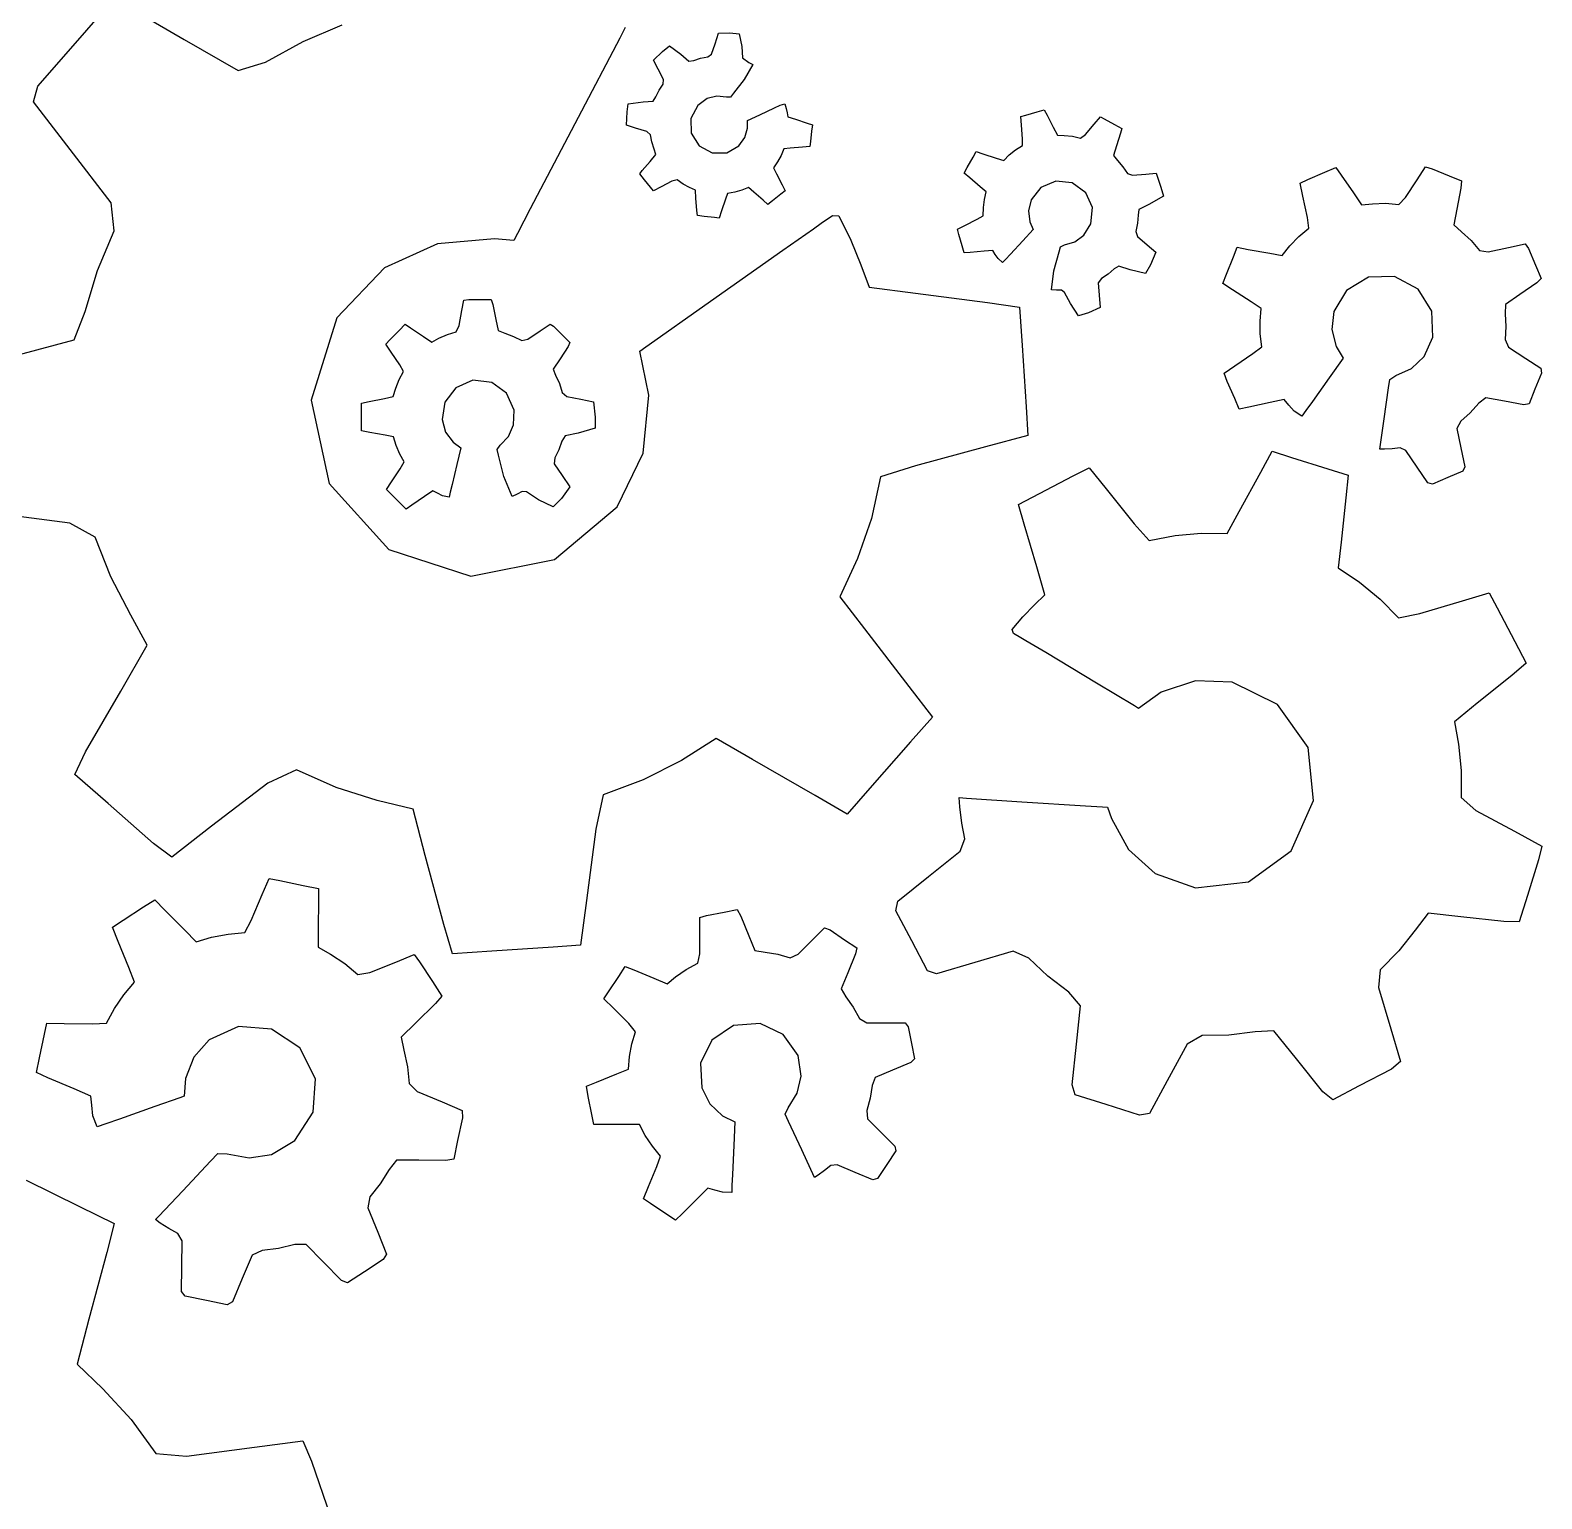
# Model space of a CAD drawing. Header units: metres. Extents: x 523 to 912, y 992 to 1102.
# Drawn here: x 821.93 to 835.24, y 1038.86 to 1051.79 of the extents above; entities that cross this region are included whole.
import ezdxf

# ---------------------------------------------------------------- set-up
doc = ezdxf.new("R2010")
doc.units = ezdxf.units.M

msp = doc.modelspace()

# ---------------------------------------------------------------- linework, layer by layer
at = {"layer": 'COMPONENT1'}
for p, q in [((822.328, 1051.674, 0), (822.63, 1052.018, 0)), ((822.78, 1052.001, 0), (823.286, 1051.708, 0)), ((824.333, 1051.691, 0), (824.677, 1051.835, 0)), ((827.169, 1051.812, 0), (827.121, 1051.72, 0)), ((827.96, 1051.67, 0), (827.989, 1051.762, 0)), ((827.989, 1051.762, 0), (828.089, 1051.766, 0)), ((828.089, 1051.766, 0), (828.171, 1051.757, 0)), ((828.171, 1051.757, 0), (828.195, 1051.645, 0)), ((821.998, 1051.297, 0), (822.328, 1051.674, 0)), ((823.286, 1051.708, 0), (823.76, 1051.434, 0)), ((824.003, 1051.509, 0), (824.333, 1051.691, 0)), ((827.121, 1051.72, 0), (826.755, 1051.022, 0)), ((827.419, 1051.526, 0), (827.496, 1051.601, 0)), ((827.496, 1051.601, 0), (827.558, 1051.65, 0)), ((827.558, 1051.65, 0), (827.658, 1051.578, 0)), ((827.93, 1051.578, 0), (827.96, 1051.67, 0)), ((828.195, 1051.645, 0), (828.203, 1051.547, 0)), ((823.76, 1051.434, 0), (824.003, 1051.509, 0)), ((827.46, 1051.446, 0), (827.419, 1051.526, 0)), ((827.658, 1051.578, 0), (827.729, 1051.517, 0)), ((827.729, 1051.517, 0), (827.772, 1051.522, 0)), ((827.772, 1051.522, 0), (827.833, 1051.542, 0)), ((827.833, 1051.542, 0), (827.895, 1051.556, 0)), ((827.895, 1051.556, 0), (827.93, 1051.578, 0)), ((828.203, 1051.547, 0), (828.257, 1051.505, 0)), ((828.292, 1051.487, 0), (828.217, 1051.356, 0)), ((828.257, 1051.505, 0), (828.292, 1051.487, 0)), ((827.506, 1051.356, 0), (827.46, 1051.446, 0)), ((827.503, 1051.314, 0), (827.506, 1051.356, 0)), ((828.217, 1051.356, 0), (828.122, 1051.234, 0)), ((821.96, 1051.159, 0), (821.998, 1051.297, 0)), ((827.414, 1051.164, 0), (827.438, 1051.203, 0)), ((827.438, 1051.203, 0), (827.467, 1051.26, 0)), ((827.467, 1051.26, 0), (827.503, 1051.314, 0)), ((827.976, 1051.208, 0), (827.891, 1051.187, 0)), ((828.061, 1051.199, 0), (827.976, 1051.208, 0)), ((828.097, 1051.201, 0), (828.061, 1051.199, 0)), ((828.122, 1051.234, 0), (828.097, 1051.201, 0)), ((822.282, 1050.739, 0), (821.96, 1051.159, 0)), ((827.18, 1050.953, 0), (827.187, 1051.069, 0)), ((827.187, 1051.069, 0), (827.196, 1051.141, 0)), ((827.196, 1051.141, 0), (827.328, 1051.158, 0)), ((827.328, 1051.158, 0), (827.414, 1051.164, 0)), ((827.807, 1051.126, 0), (827.747, 1051.011, 0)), ((827.891, 1051.187, 0), (827.807, 1051.126, 0)), ((828.353, 1051.045, 0), (828.483, 1051.105, 0)), ((828.483, 1051.105, 0), (828.534, 1051.128, 0)), ((828.534, 1051.128, 0), (828.575, 1051.14, 0)), ((828.575, 1051.14, 0), (828.586, 1051.101, 0)), ((828.586, 1051.101, 0), (828.594, 1051.062, 0)), ((828.594, 1051.062, 0), (828.601, 1051.027, 0)), ((830.696, 1051.041, 0), (830.795, 1051.069, 0)), ((830.795, 1051.069, 0), (830.859, 1051.087, 0)), ((830.859, 1051.087, 0), (830.883, 1051.042, 0)), ((826.755, 1051.022, 0), (826.333, 1050.216, 0)), ((827.259, 1050.928, 0), (827.18, 1050.953, 0)), ((827.358, 1050.896, 0), (827.259, 1050.928, 0)), ((827.747, 1051.011, 0), (827.751, 1050.884, 0)), ((828.222, 1050.844, 0), (828.246, 1050.927, 0)), ((828.245, 1050.995, 0), (828.353, 1051.045, 0)), ((828.246, 1050.927, 0), (828.245, 1050.995, 0)), ((828.601, 1051.027, 0), (828.667, 1051.005, 0)), ((828.667, 1051.005, 0), (828.77, 1050.972, 0)), ((828.77, 1050.972, 0), (828.817, 1050.957, 0)), ((828.817, 1050.957, 0), (828.81, 1050.9, 0)), ((830.652, 1051.028, 0), (830.696, 1051.041, 0)), ((830.657, 1050.953, 0), (830.652, 1051.028, 0)), ((830.667, 1050.833, 0), (830.657, 1050.953, 0)), ((830.883, 1051.042, 0), (830.937, 1050.935, 0)), ((830.937, 1050.935, 0), (830.974, 1050.864, 0)), ((831.221, 1050.871, 0), (831.298, 1050.961, 0)), ((831.298, 1050.961, 0), (831.353, 1051.026, 0)), ((831.353, 1051.026, 0), (831.387, 1051.01, 0)), ((831.387, 1051.01, 0), (831.476, 1050.96, 0)), ((831.476, 1050.96, 0), (831.541, 1050.924, 0)), ((827.392, 1050.868, 0), (827.358, 1050.896, 0)), ((827.404, 1050.805, 0), (827.392, 1050.868, 0)), ((827.423, 1050.743, 0), (827.404, 1050.805, 0)), ((827.751, 1050.884, 0), (827.821, 1050.77, 0)), ((828.169, 1050.772, 0), (828.222, 1050.844, 0)), ((828.799, 1050.808, 0), (828.794, 1050.765, 0)), ((828.81, 1050.9, 0), (828.799, 1050.808, 0)), ((830.667, 1050.774, 0), (830.667, 1050.833, 0)), ((830.974, 1050.864, 0), (831.035, 1050.862, 0)), ((831.035, 1050.862, 0), (831.107, 1050.855, 0)), ((831.107, 1050.855, 0), (831.178, 1050.84, 0)), ((831.178, 1050.84, 0), (831.221, 1050.871, 0)), ((831.531, 1050.883, 0), (831.494, 1050.771, 0)), ((831.541, 1050.924, 0), (831.531, 1050.883, 0)), ((822.644, 1050.268, 0), (822.282, 1050.739, 0)), ((827.388, 1050.634, 0), (827.439, 1050.695, 0)), ((827.439, 1050.695, 0), (827.423, 1050.743, 0)), ((827.821, 1050.77, 0), (827.935, 1050.709, 0)), ((827.935, 1050.709, 0), (828.063, 1050.711, 0)), ((828.063, 1050.711, 0), (828.169, 1050.772, 0)), ((828.541, 1050.686, 0), (828.51, 1050.63, 0)), ((828.566, 1050.744, 0), (828.541, 1050.686, 0)), ((828.62, 1050.751, 0), (828.566, 1050.744, 0)), ((828.729, 1050.76, 0), (828.62, 1050.751, 0)), ((828.794, 1050.765, 0), (828.729, 1050.76, 0)), ((830.181, 1050.581, 0), (830.231, 1050.671, 0)), ((830.231, 1050.671, 0), (830.26, 1050.721, 0)), ((830.26, 1050.721, 0), (830.319, 1050.702, 0)), ((830.319, 1050.702, 0), (830.434, 1050.664, 0)), ((830.434, 1050.664, 0), (830.501, 1050.643, 0)), ((830.501, 1050.643, 0), (830.55, 1050.691, 0)), ((830.55, 1050.691, 0), (830.606, 1050.736, 0)), ((830.606, 1050.736, 0), (830.667, 1050.774, 0)), ((831.494, 1050.771, 0), (831.467, 1050.686, 0)), ((831.467, 1050.686, 0), (831.504, 1050.643, 0)), ((827.297, 1050.524, 0), (827.319, 1050.554, 0)), ((827.319, 1050.554, 0), (827.388, 1050.634, 0)), ((828.51, 1050.63, 0), (828.474, 1050.578, 0)), ((828.474, 1050.578, 0), (828.501, 1050.525, 0)), ((830.154, 1050.532, 0), (830.181, 1050.581, 0)), ((830.203, 1050.49, 0), (830.154, 1050.532, 0)), ((831.504, 1050.643, 0), (831.55, 1050.587, 0)), ((831.55, 1050.587, 0), (831.59, 1050.527, 0)), ((831.59, 1050.527, 0), (831.636, 1050.513, 0)), ((831.752, 1050.522, 0), (831.844, 1050.53, 0)), ((831.844, 1050.53, 0), (831.886, 1050.406, 0)), ((833.178, 1050.474, 0), (833.328, 1050.538, 0)), ((833.328, 1050.538, 0), (833.425, 1050.579, 0)), ((833.425, 1050.579, 0), (833.472, 1050.513, 0)), ((834.142, 1050.473, 0), (834.215, 1050.585, 0)), ((834.215, 1050.585, 0), (834.273, 1050.568, 0)), ((834.273, 1050.568, 0), (834.422, 1050.508, 0)), ((827.339, 1050.472, 0), (827.297, 1050.524, 0)), ((827.418, 1050.376, 0), (827.339, 1050.472, 0)), ((827.485, 1050.41, 0), (827.418, 1050.376, 0)), ((827.58, 1050.459, 0), (827.485, 1050.41, 0)), ((827.625, 1050.471, 0), (827.58, 1050.459, 0)), ((827.679, 1050.434, 0), (827.625, 1050.471, 0)), ((827.736, 1050.403, 0), (827.679, 1050.434, 0)), ((827.787, 1050.381, 0), (827.736, 1050.403, 0)), ((828.253, 1050.403, 0), (828.195, 1050.38, 0)), ((828.301, 1050.362, 0), (828.253, 1050.403, 0)), ((828.501, 1050.525, 0), (828.551, 1050.428, 0)), ((828.551, 1050.428, 0), (828.577, 1050.376, 0)), ((830.295, 1050.411, 0), (830.203, 1050.49, 0)), ((830.347, 1050.367, 0), (830.295, 1050.411, 0)), ((830.828, 1050.405, 0), (830.743, 1050.297, 0)), ((830.959, 1050.461, 0), (830.828, 1050.405, 0)), ((831.103, 1050.446, 0), (830.959, 1050.461, 0)), ((831.224, 1050.358, 0), (831.103, 1050.446, 0)), ((831.636, 1050.513, 0), (831.752, 1050.522, 0)), ((831.886, 1050.406, 0), (831.908, 1050.328, 0)), ((833.111, 1050.443, 0), (833.178, 1050.474, 0)), ((833.136, 1050.327, 0), (833.111, 1050.443, 0)), ((833.472, 1050.513, 0), (833.58, 1050.356, 0)), ((834.039, 1050.315, 0), (834.142, 1050.473, 0)), ((834.422, 1050.508, 0), (834.531, 1050.464, 0)), ((834.525, 1050.398, 0), (834.49, 1050.214, 0)), ((834.531, 1050.464, 0), (834.525, 1050.398, 0)), ((822.669, 1050.023, 0), (822.644, 1050.268, 0)), ((827.792, 1050.31, 0), (827.787, 1050.381, 0)), ((827.801, 1050.203, 0), (827.792, 1050.31, 0)), ((828.051, 1050.302, 0), (828.018, 1050.2, 0)), ((828.071, 1050.351, 0), (828.051, 1050.302, 0)), ((828.134, 1050.362, 0), (828.071, 1050.351, 0)), ((828.195, 1050.38, 0), (828.134, 1050.362, 0)), ((828.383, 1050.292, 0), (828.301, 1050.362, 0)), ((828.425, 1050.256, 0), (828.383, 1050.292, 0)), ((828.466, 1050.288, 0), (828.425, 1050.256, 0)), ((828.538, 1050.346, 0), (828.466, 1050.288, 0)), ((828.577, 1050.376, 0), (828.538, 1050.346, 0)), ((830.322, 1050.227, 0), (830.331, 1050.298, 0)), ((830.331, 1050.298, 0), (830.347, 1050.367, 0)), ((830.743, 1050.297, 0), (830.719, 1050.2, 0)), ((831.282, 1050.228, 0), (831.224, 1050.358, 0)), ((831.908, 1050.328, 0), (831.779, 1050.255, 0)), ((833.175, 1050.14, 0), (833.136, 1050.327, 0)), ((833.58, 1050.356, 0), (833.652, 1050.251, 0)), ((833.652, 1050.251, 0), (833.749, 1050.262, 0)), ((833.749, 1050.262, 0), (833.864, 1050.265, 0)), ((833.864, 1050.265, 0), (833.979, 1050.256, 0)), ((833.979, 1050.256, 0), (834.039, 1050.315, 0)), ((826.333, 1050.216, 0), (826.22, 1050, 0)), ((827.806, 1050.157, 0), (827.801, 1050.203, 0)), ((827.865, 1050.15, 0), (827.806, 1050.157, 0)), ((827.956, 1050.14, 0), (827.865, 1050.15, 0)), ((827.997, 1050.135, 0), (827.956, 1050.14, 0)), ((828.018, 1050.2, 0), (827.997, 1050.135, 0)), ((828.895, 1050.089, 0), (828.993, 1050.159, 0)), ((828.993, 1050.159, 0), (829.05, 1050.155, 0)), ((829.05, 1050.155, 0), (829.155, 1049.942, 0)), ((830.268, 1050.126, 0), (830.321, 1050.156, 0)), ((830.321, 1050.156, 0), (830.322, 1050.227, 0)), ((830.719, 1050.2, 0), (830.73, 1050.103, 0)), ((831.269, 1050.084, 0), (831.282, 1050.228, 0)), ((831.684, 1050.161, 0), (831.678, 1050.089, 0)), ((831.692, 1050.211, 0), (831.684, 1050.161, 0)), ((831.779, 1050.255, 0), (831.692, 1050.211, 0)), ((833.187, 1050.047, 0), (833.175, 1050.14, 0)), ((834.49, 1050.214, 0), (834.464, 1050.075, 0)), ((822.522, 1049.673, 0), (822.669, 1050.023, 0)), ((826.22, 1050, 0), (826.188, 1049.938, 0)), ((828.558, 1049.852, 0), (828.827, 1050.041, 0)), ((828.827, 1050.041, 0), (828.895, 1050.089, 0)), ((830.094, 1050.038, 0), (830.16, 1050.071, 0)), ((830.107, 1049.991, 0), (830.094, 1050.038, 0)), ((830.16, 1050.071, 0), (830.268, 1050.126, 0)), ((830.76, 1050.034, 0), (830.669, 1049.936, 0)), ((830.73, 1050.103, 0), (830.76, 1050.034, 0)), ((831.208, 1049.985, 0), (831.269, 1050.084, 0)), ((831.678, 1050.089, 0), (831.664, 1050.018, 0)), ((831.664, 1050.018, 0), (831.678, 1049.974, 0)), ((833.101, 1049.974, 0), (833.187, 1050.047, 0)), ((834.464, 1050.075, 0), (834.532, 1050.015, 0)), ((834.532, 1050.015, 0), (834.616, 1049.937, 0)), ((825.516, 1049.909, 0), (825.051, 1049.698, 0)), ((826.019, 1049.952, 0), (825.516, 1049.909, 0)), ((826.188, 1049.938, 0), (826.019, 1049.952, 0)), ((829.155, 1049.942, 0), (829.244, 1049.723, 0)), ((830.135, 1049.892, 0), (830.107, 1049.991, 0)), ((830.152, 1049.83, 0), (830.135, 1049.892, 0)), ((830.669, 1049.936, 0), (830.56, 1049.818, 0)), ((830.989, 1049.838, 0), (831.002, 1049.883, 0)), ((831.002, 1049.883, 0), (831.037, 1049.9, 0)), ((831.037, 1049.9, 0), (831.129, 1049.927, 0)), ((831.129, 1049.927, 0), (831.208, 1049.985, 0)), ((831.678, 1049.974, 0), (831.765, 1049.9, 0)), ((831.765, 1049.9, 0), (831.841, 1049.835, 0)), ((832.524, 1049.793, 0), (832.558, 1049.878, 0)), ((832.558, 1049.878, 0), (832.655, 1049.86, 0)), ((832.655, 1049.86, 0), (832.844, 1049.825, 0)), ((832.954, 1049.805, 0), (833.021, 1049.891, 0)), ((833.021, 1049.891, 0), (833.101, 1049.974, 0)), ((834.616, 1049.937, 0), (834.691, 1049.851, 0)), ((834.767, 1049.838, 0), (834.947, 1049.876, 0)), ((834.947, 1049.876, 0), (835.092, 1049.907, 0)), ((835.092, 1049.907, 0), (835.121, 1049.866, 0)), ((835.121, 1049.866, 0), (835.183, 1049.722, 0)), ((827.87, 1049.368, 0), (828.558, 1049.852, 0)), ((830.207, 1049.833, 0), (830.152, 1049.83, 0)), ((830.328, 1049.843, 0), (830.207, 1049.833, 0)), ((830.406, 1049.849, 0), (830.328, 1049.843, 0)), ((830.427, 1049.815, 0), (830.406, 1049.849, 0)), ((830.453, 1049.778, 0), (830.427, 1049.815, 0)), ((830.491, 1049.744, 0), (830.453, 1049.778, 0)), ((830.518, 1049.772, 0), (830.491, 1049.744, 0)), ((830.56, 1049.818, 0), (830.518, 1049.772, 0)), ((830.942, 1049.672, 0), (830.989, 1049.838, 0)), ((831.841, 1049.835, 0), (831.793, 1049.724, 0)), ((832.463, 1049.641, 0), (832.524, 1049.793, 0)), ((832.844, 1049.825, 0), (832.954, 1049.805, 0)), ((834.691, 1049.851, 0), (834.767, 1049.838, 0)), ((822.415, 1049.313, 0), (822.522, 1049.673, 0)), ((825.051, 1049.698, 0), (824.629, 1049.258, 0)), ((829.244, 1049.723, 0), (829.317, 1049.528, 0)), ((830.921, 1049.504, 0), (830.942, 1049.672, 0)), ((831.361, 1049.602, 0), (831.334, 1049.564, 0)), ((831.42, 1049.642, 0), (831.361, 1049.602, 0)), ((831.474, 1049.689, 0), (831.42, 1049.642, 0)), ((831.516, 1049.712, 0), (831.474, 1049.689, 0)), ((831.616, 1049.68, 0), (831.516, 1049.712, 0)), ((831.75, 1049.648, 0), (831.616, 1049.68, 0)), ((831.793, 1049.724, 0), (831.75, 1049.648, 0)), ((832.43, 1049.559, 0), (832.463, 1049.641, 0)), ((833.713, 1049.616, 0), (833.518, 1049.499, 0)), ((833.943, 1049.622, 0), (833.713, 1049.616, 0)), ((834.151, 1049.509, 0), (833.943, 1049.622, 0)), ((835.183, 1049.722, 0), (835.234, 1049.604, 0)), ((835.234, 1049.604, 0), (835.196, 1049.565, 0)), ((829.317, 1049.528, 0), (829.726, 1049.474, 0)), ((829.726, 1049.474, 0), (830.358, 1049.391, 0)), ((830.965, 1049.501, 0), (830.921, 1049.504, 0)), ((831.009, 1049.5, 0), (830.965, 1049.501, 0)), ((831.038, 1049.48, 0), (831.009, 1049.5, 0)), ((831.088, 1049.382, 0), (831.038, 1049.48, 0)), ((831.334, 1049.564, 0), (831.343, 1049.456, 0)), ((832.517, 1049.503, 0), (832.43, 1049.559, 0)), ((832.679, 1049.398, 0), (832.517, 1049.503, 0)), ((833.518, 1049.499, 0), (833.408, 1049.312, 0)), ((834.27, 1049.315, 0), (834.151, 1049.509, 0)), ((835.045, 1049.461, 0), (834.918, 1049.374, 0)), ((835.196, 1049.565, 0), (835.045, 1049.461, 0)), ((825.731, 1049.321, 0), (825.749, 1049.414, 0)), ((825.749, 1049.414, 0), (825.792, 1049.418, 0)), ((825.792, 1049.418, 0), (825.906, 1049.418, 0)), ((825.906, 1049.418, 0), (825.99, 1049.419, 0)), ((825.99, 1049.419, 0), (826.003, 1049.373, 0)), ((826.003, 1049.373, 0), (826.029, 1049.243, 0)), ((827.381, 1049.023, 0), (827.87, 1049.368, 0)), ((830.358, 1049.391, 0), (830.641, 1049.351, 0)), ((830.641, 1049.351, 0), (830.663, 1049.014, 0)), ((831.161, 1049.276, 0), (831.088, 1049.382, 0)), ((831.351, 1049.349, 0), (831.249, 1049.301, 0)), ((831.343, 1049.456, 0), (831.351, 1049.349, 0)), ((832.769, 1049.34, 0), (832.679, 1049.398, 0)), ((832.758, 1049.228, 0), (832.769, 1049.34, 0)), ((834.918, 1049.374, 0), (834.916, 1049.293, 0)), ((822.318, 1049.063, 0), (822.415, 1049.313, 0)), ((824.629, 1049.258, 0), (824.405, 1048.532, 0)), ((825.178, 1049.146, 0), (825.231, 1049.2, 0)), ((825.231, 1049.2, 0), (825.28, 1049.169, 0)), ((825.706, 1049.189, 0), (825.731, 1049.321, 0)), ((826.029, 1049.243, 0), (826.049, 1049.145, 0)), ((826.42, 1049.143, 0), (826.507, 1049.202, 0)), ((826.507, 1049.202, 0), (826.537, 1049.183, 0)), ((831.249, 1049.301, 0), (831.161, 1049.276, 0)), ((832.76, 1049.115, 0), (832.758, 1049.228, 0)), ((833.408, 1049.312, 0), (833.39, 1049.154, 0)), ((834.279, 1049.086, 0), (834.27, 1049.315, 0)), ((834.916, 1049.293, 0), (834.921, 1049.18, 0)), ((821.825, 1048.931, 0), (822.318, 1049.063, 0)), ((825.06, 1049.026, 0), (825.096, 1049.064, 0)), ((825.096, 1049.064, 0), (825.178, 1049.146, 0)), ((825.28, 1049.169, 0), (825.392, 1049.094, 0)), ((825.392, 1049.094, 0), (825.467, 1049.044, 0)), ((825.467, 1049.044, 0), (825.529, 1049.077, 0)), ((825.529, 1049.077, 0), (825.603, 1049.11, 0)), ((825.603, 1049.11, 0), (825.682, 1049.135, 0)), ((825.682, 1049.135, 0), (825.706, 1049.189, 0)), ((826.049, 1049.145, 0), (826.11, 1049.123, 0)), ((826.11, 1049.123, 0), (826.186, 1049.094, 0)), ((826.186, 1049.094, 0), (826.258, 1049.058, 0)), ((826.258, 1049.058, 0), (826.312, 1049.07, 0)), ((826.312, 1049.07, 0), (826.42, 1049.143, 0)), ((826.537, 1049.183, 0), (826.616, 1049.104, 0)), ((826.616, 1049.104, 0), (826.681, 1049.04, 0)), ((832.773, 1049.003, 0), (832.76, 1049.115, 0)), ((833.39, 1049.154, 0), (833.427, 1049.004, 0)), ((834.203, 1048.918, 0), (834.279, 1049.086, 0)), ((834.921, 1049.18, 0), (834.915, 1049.065, 0)), ((834.915, 1049.065, 0), (834.947, 1048.998, 0)), ((825.108, 1048.956, 0), (825.06, 1049.026, 0)), ((825.184, 1048.844, 0), (825.108, 1048.956, 0)), ((826.667, 1049.004, 0), (826.595, 1048.896, 0)), ((826.681, 1049.04, 0), (826.667, 1049.004, 0)), ((827.298, 1048.965, 0), (827.351, 1049.002, 0)), ((827.377, 1048.575, 0), (827.298, 1048.965, 0)), ((827.351, 1049.002, 0), (827.381, 1049.023, 0)), ((830.663, 1049.014, 0), (830.699, 1048.473, 0)), ((832.537, 1048.834, 0), (832.696, 1048.944, 0)), ((832.696, 1048.944, 0), (832.773, 1049.003, 0)), ((833.427, 1049.004, 0), (833.489, 1048.901, 0)), ((834.947, 1048.998, 0), (835.097, 1048.9, 0)), ((825.217, 1048.786, 0), (825.184, 1048.844, 0)), ((826.595, 1048.896, 0), (826.535, 1048.805, 0)), ((826.535, 1048.805, 0), (826.555, 1048.751, 0)), ((832.441, 1048.769, 0), (832.537, 1048.834, 0)), ((833.489, 1048.901, 0), (833.366, 1048.728, 0)), ((833.953, 1048.748, 0), (834.092, 1048.811, 0)), ((834.092, 1048.811, 0), (834.203, 1048.918, 0)), ((835.097, 1048.9, 0), (835.231, 1048.813, 0)), ((835.231, 1048.813, 0), (835.235, 1048.77, 0)), ((825.149, 1048.639, 0), (825.179, 1048.714, 0)), ((825.179, 1048.714, 0), (825.217, 1048.786, 0)), ((825.827, 1048.707, 0), (825.678, 1048.642, 0)), ((825.994, 1048.689, 0), (825.827, 1048.707, 0)), ((826.124, 1048.593, 0), (825.994, 1048.689, 0)), ((826.555, 1048.751, 0), (826.589, 1048.678, 0)), ((826.589, 1048.678, 0), (826.615, 1048.6, 0)), ((832.47, 1048.698, 0), (832.441, 1048.769, 0)), ((832.535, 1048.548, 0), (832.47, 1048.698, 0)), ((833.366, 1048.728, 0), (833.219, 1048.521, 0)), ((833.89, 1048.641, 0), (833.9, 1048.714, 0)), ((833.9, 1048.714, 0), (833.953, 1048.748, 0)), ((835.235, 1048.77, 0), (835.178, 1048.629, 0)), ((824.405, 1048.532, 0), (824.563, 1047.798, 0)), ((824.916, 1048.521, 0), (825.05, 1048.548, 0)), ((825.05, 1048.548, 0), (825.127, 1048.564, 0)), ((825.127, 1048.564, 0), (825.149, 1048.639, 0)), ((825.678, 1048.642, 0), (825.581, 1048.514, 0)), ((826.191, 1048.444, 0), (826.124, 1048.593, 0)), ((826.615, 1048.6, 0), (826.654, 1048.565, 0)), ((826.654, 1048.565, 0), (826.779, 1048.54, 0)), ((826.779, 1048.54, 0), (826.891, 1048.519, 0)), ((827.326, 1048.066, 0), (827.377, 1048.575, 0)), ((832.575, 1048.454, 0), (832.535, 1048.548, 0)), ((832.97, 1048.537, 0), (832.848, 1048.511, 0)), ((833.011, 1048.488, 0), (832.97, 1048.537, 0)), ((833.851, 1048.369, 0), (833.89, 1048.641, 0)), ((834.746, 1048.553, 0), (834.684, 1048.507, 0)), ((834.909, 1048.523, 0), (834.746, 1048.553, 0)), ((835.178, 1048.629, 0), (835.127, 1048.501, 0)), ((824.847, 1048.507, 0), (824.916, 1048.521, 0)), ((824.847, 1048.442, 0), (824.847, 1048.507, 0)), ((824.848, 1048.326, 0), (824.847, 1048.442, 0)), ((825.581, 1048.514, 0), (825.558, 1048.361, 0)), ((826.186, 1048.314, 0), (826.191, 1048.444, 0)), ((826.891, 1048.519, 0), (826.905, 1048.384, 0)), ((830.699, 1048.473, 0), (830.713, 1048.22, 0)), ((832.66, 1048.471, 0), (832.575, 1048.454, 0)), ((832.848, 1048.511, 0), (832.66, 1048.471, 0)), ((833.058, 1048.435, 0), (833.011, 1048.488, 0)), ((833.126, 1048.39, 0), (833.058, 1048.435, 0)), ((833.162, 1048.44, 0), (833.126, 1048.39, 0)), ((833.219, 1048.521, 0), (833.162, 1048.44, 0)), ((834.609, 1048.422, 0), (834.525, 1048.346, 0)), ((834.684, 1048.507, 0), (834.609, 1048.422, 0)), ((835.082, 1048.491, 0), (834.909, 1048.523, 0)), ((835.127, 1048.501, 0), (835.082, 1048.491, 0)), ((824.848, 1048.263, 0), (824.848, 1048.326, 0)), ((825.558, 1048.361, 0), (825.588, 1048.252, 0)), ((826.141, 1048.213, 0), (826.186, 1048.314, 0)), ((826.905, 1048.285, 0), (826.756, 1048.242, 0)), ((826.905, 1048.384, 0), (826.905, 1048.285, 0)), ((833.812, 1048.102, 0), (833.851, 1048.369, 0)), ((834.525, 1048.346, 0), (834.49, 1048.282, 0)), ((834.49, 1048.282, 0), (834.526, 1048.113, 0)), ((824.92, 1048.249, 0), (824.848, 1048.263, 0)), ((825.055, 1048.223, 0), (824.92, 1048.249, 0)), ((825.129, 1048.209, 0), (825.055, 1048.223, 0)), ((825.152, 1048.133, 0), (825.129, 1048.209, 0)), ((825.184, 1048.058, 0), (825.152, 1048.133, 0)), ((825.588, 1048.252, 0), (825.653, 1048.163, 0)), ((825.653, 1048.163, 0), (825.721, 1048.112, 0)), ((826.041, 1048.099, 0), (826.067, 1048.135, 0)), ((826.067, 1048.135, 0), (826.141, 1048.213, 0)), ((826.612, 1048.172, 0), (826.585, 1048.096, 0)), ((826.641, 1048.218, 0), (826.612, 1048.172, 0)), ((826.756, 1048.242, 0), (826.641, 1048.218, 0)), ((830.713, 1048.22, 0), (830.341, 1048.12, 0)), ((825.222, 1047.988, 0), (825.184, 1048.058, 0)), ((825.721, 1048.112, 0), (825.686, 1047.965, 0)), ((826.054, 1048.048, 0), (826.041, 1048.099, 0)), ((826.101, 1047.859, 0), (826.054, 1048.048, 0)), ((826.55, 1048.024, 0), (826.544, 1047.972, 0)), ((826.585, 1048.096, 0), (826.55, 1048.024, 0)), ((827.097, 1047.594, 0), (827.326, 1048.066, 0)), ((830.341, 1048.12, 0), (829.724, 1047.955, 0)), ((832.764, 1047.897, 0), (832.864, 1048.083, 0)), ((832.864, 1048.083, 0), (833.036, 1048.029, 0)), ((833.036, 1048.029, 0), (833.356, 1047.929, 0)), ((833.853, 1048.102, 0), (833.812, 1048.102, 0)), ((833.922, 1048.105, 0), (833.853, 1048.102, 0)), ((833.991, 1048.112, 0), (833.922, 1048.105, 0)), ((834.042, 1048.088, 0), (833.991, 1048.112, 0)), ((834.141, 1047.943, 0), (834.042, 1048.088, 0)), ((834.526, 1048.113, 0), (834.561, 1047.946, 0)), ((825.111, 1047.814, 0), (825.187, 1047.929, 0)), ((825.187, 1047.929, 0), (825.222, 1047.988, 0)), ((825.686, 1047.965, 0), (825.644, 1047.79, 0)), ((826.544, 1047.972, 0), (826.613, 1047.87, 0)), ((826.613, 1047.87, 0), (826.681, 1047.77, 0)), ((829.724, 1047.955, 0), (829.418, 1047.856, 0)), ((830.817, 1047.71, 0), (831.114, 1047.865, 0)), ((831.114, 1047.865, 0), (831.253, 1047.937, 0)), ((831.253, 1047.937, 0), (831.403, 1047.752, 0)), ((832.575, 1047.551, 0), (832.764, 1047.897, 0)), ((833.356, 1047.929, 0), (833.535, 1047.873, 0)), ((833.535, 1047.873, 0), (833.514, 1047.672, 0)), ((834.236, 1047.804, 0), (834.141, 1047.943, 0)), ((834.544, 1047.908, 0), (834.411, 1047.851, 0)), ((834.561, 1047.946, 0), (834.544, 1047.908, 0)), ((824.563, 1047.798, 0), (825.087, 1047.217, 0)), ((825.066, 1047.746, 0), (825.111, 1047.814, 0)), ((825.104, 1047.707, 0), (825.066, 1047.746, 0)), ((825.476, 1047.734, 0), (825.403, 1047.684, 0)), ((825.516, 1047.713, 0), (825.476, 1047.734, 0)), ((825.644, 1047.79, 0), (825.628, 1047.721, 0)), ((826.173, 1047.683, 0), (826.101, 1047.859, 0)), ((826.681, 1047.77, 0), (826.608, 1047.667, 0)), ((829.418, 1047.856, 0), (829.336, 1047.492, 0)), ((831.403, 1047.752, 0), (831.651, 1047.444, 0)), ((834.277, 1047.793, 0), (834.236, 1047.804, 0)), ((834.411, 1047.851, 0), (834.277, 1047.793, 0)), ((825.187, 1047.625, 0), (825.104, 1047.707, 0)), ((825.239, 1047.574, 0), (825.187, 1047.625, 0)), ((825.29, 1047.608, 0), (825.239, 1047.574, 0)), ((825.403, 1047.684, 0), (825.29, 1047.608, 0)), ((825.561, 1047.69, 0), (825.516, 1047.713, 0)), ((825.618, 1047.679, 0), (825.561, 1047.69, 0)), ((825.628, 1047.721, 0), (825.618, 1047.679, 0)), ((826.218, 1047.704, 0), (826.173, 1047.683, 0)), ((826.262, 1047.727, 0), (826.218, 1047.704, 0)), ((826.301, 1047.724, 0), (826.262, 1047.727, 0)), ((826.405, 1047.656, 0), (826.301, 1047.724, 0)), ((826.535, 1047.593, 0), (826.405, 1047.656, 0)), ((826.608, 1047.667, 0), (826.535, 1047.593, 0)), ((830.632, 1047.613, 0), (830.817, 1047.71, 0)), ((830.68, 1047.442, 0), (830.632, 1047.613, 0)), ((833.514, 1047.672, 0), (833.472, 1047.281, 0)), ((822.279, 1047.45, 0), (821.673, 1047.53, 0)), ((826.546, 1047.13, 0), (827.097, 1047.594, 0)), ((829.336, 1047.492, 0), (829.215, 1047.137, 0)), ((832.47, 1047.358, 0), (832.575, 1047.551, 0)), ((822.501, 1047.327, 0), (822.279, 1047.45, 0)), ((830.792, 1047.065, 0), (830.68, 1047.442, 0)), ((831.651, 1047.444, 0), (831.783, 1047.296, 0)), ((831.783, 1047.296, 0), (832.01, 1047.341, 0)), ((832.01, 1047.341, 0), (832.241, 1047.361, 0)), ((832.241, 1047.361, 0), (832.47, 1047.358, 0)), ((822.64, 1046.977, 0), (822.501, 1047.327, 0)), ((825.087, 1047.217, 0), (825.81, 1046.982, 0)), ((833.472, 1047.281, 0), (833.447, 1047.055, 0)), ((825.81, 1046.982, 0), (826.546, 1047.13, 0)), ((829.215, 1047.137, 0), (829.06, 1046.8, 0)), ((822.816, 1046.64, 0), (822.64, 1046.977, 0)), ((830.864, 1046.82, 0), (830.792, 1047.065, 0)), ((833.447, 1047.055, 0), (833.635, 1046.93, 0)), ((829.06, 1046.8, 0), (829.276, 1046.518, 0)), ((830.771, 1046.73, 0), (830.864, 1046.82, 0)), ((833.635, 1046.93, 0), (833.815, 1046.781, 0)), ((834.54, 1046.765, 0), (834.775, 1046.835, 0)), ((834.775, 1046.835, 0), (834.846, 1046.703, 0)), ((830.67, 1046.625, 0), (830.771, 1046.73, 0)), ((833.815, 1046.781, 0), (833.978, 1046.616, 0)), ((834.165, 1046.655, 0), (834.54, 1046.765, 0)), ((834.846, 1046.703, 0), (835.001, 1046.407, 0)), ((822.961, 1046.376, 0), (822.816, 1046.64, 0)), ((830.576, 1046.512, 0), (830.67, 1046.625, 0)), ((833.978, 1046.616, 0), (834.165, 1046.655, 0)), ((829.276, 1046.518, 0), (829.665, 1046.013, 0)), ((830.588, 1046.479, 0), (830.576, 1046.512, 0)), ((830.652, 1046.441, 0), (830.588, 1046.479, 0)), ((830.696, 1046.414, 0), (830.652, 1046.441, 0)), ((830.871, 1046.31, 0), (830.696, 1046.414, 0)), ((835.001, 1046.407, 0), (835.102, 1046.216, 0)), ((822.727, 1045.972, 0), (822.961, 1046.376, 0)), ((831.317, 1046.042, 0), (830.871, 1046.31, 0)), ((835.102, 1046.216, 0), (834.974, 1046.108, 0)), ((829.665, 1046.013, 0), (829.873, 1045.742, 0)), ((831.653, 1045.84, 0), (831.317, 1046.042, 0)), ((832.189, 1046.061, 0), (831.888, 1045.962, 0)), ((832.513, 1046.05, 0), (832.189, 1046.061, 0)), ((832.913, 1045.854, 0), (832.513, 1046.05, 0)), ((834.974, 1046.108, 0), (834.671, 1045.864, 0)), ((822.417, 1045.437, 0), (822.727, 1045.972, 0)), ((831.888, 1045.962, 0), (831.688, 1045.819, 0)), ((829.873, 1045.742, 0), (829.681, 1045.524, 0)), ((831.688, 1045.819, 0), (831.653, 1045.84, 0)), ((833.181, 1045.476, 0), (832.913, 1045.854, 0)), ((834.671, 1045.864, 0), (834.469, 1045.701, 0)), ((834.469, 1045.701, 0), (834.505, 1045.504, 0)), ((827.971, 1045.554, 0), (827.664, 1045.359, 0)), ((828.29, 1045.37, 0), (827.971, 1045.554, 0)), ((829.681, 1045.524, 0), (829.323, 1045.116, 0)), ((833.23, 1045.008, 0), (833.181, 1045.476, 0)), ((834.505, 1045.504, 0), (834.53, 1045.271, 0)), ((822.322, 1045.238, 0), (822.417, 1045.437, 0)), ((827.664, 1045.359, 0), (827.326, 1045.189, 0)), ((828.841, 1045.051, 0), (828.29, 1045.37, 0)), ((822.616, 1044.981, 0), (822.322, 1045.238, 0)), ((824.274, 1045.277, 0), (824.023, 1045.161, 0)), ((824.625, 1045.122, 0), (824.274, 1045.277, 0)), ((834.53, 1045.271, 0), (834.53, 1045.034, 0)), ((824.023, 1045.161, 0), (823.528, 1044.781, 0)), ((824.985, 1045.007, 0), (824.625, 1045.122, 0)), ((827.326, 1045.189, 0), (826.975, 1045.058, 0)), ((829.323, 1045.116, 0), (829.123, 1044.888, 0)), ((823.016, 1044.63, 0), (822.616, 1044.981, 0)), ((825.301, 1044.931, 0), (824.985, 1045.007, 0)), ((826.975, 1045.058, 0), (826.909, 1044.755, 0)), ((829.123, 1044.888, 0), (828.841, 1045.051, 0)), ((830.116, 1044.952, 0), (830.11, 1045.034, 0)), ((830.11, 1045.034, 0), (830.174, 1045.029, 0)), ((830.133, 1044.81, 0), (830.116, 1044.952, 0)), ((830.174, 1045.029, 0), (830.661, 1044.997, 0)), ((830.661, 1044.997, 0), (831.222, 1044.961, 0)), ((831.222, 1044.961, 0), (831.372, 1044.951, 0)), ((831.372, 1044.951, 0), (831.415, 1044.948, 0)), ((831.415, 1044.948, 0), (831.45, 1044.849, 0)), ((833.033, 1044.566, 0), (833.23, 1045.008, 0)), ((834.53, 1045.034, 0), (834.659, 1044.921, 0)), ((825.409, 1044.525, 0), (825.301, 1044.931, 0)), ((830.16, 1044.671, 0), (830.133, 1044.81, 0)), ((831.45, 1044.849, 0), (831.6, 1044.576, 0)), ((834.659, 1044.921, 0), (834.998, 1044.737, 0)), ((823.528, 1044.781, 0), (823.177, 1044.51, 0)), ((826.909, 1044.755, 0), (826.827, 1044.128, 0)), ((830.118, 1044.563, 0), (830.16, 1044.671, 0)), ((834.998, 1044.737, 0), (835.239, 1044.606, 0)), ((823.177, 1044.51, 0), (823.016, 1044.63, 0)), ((829.839, 1044.338, 0), (830.118, 1044.563, 0)), ((831.6, 1044.576, 0), (831.836, 1044.366, 0)), ((832.657, 1044.293, 0), (833.033, 1044.566, 0)), ((835.239, 1044.606, 0), (835.211, 1044.485, 0)), ((825.572, 1043.917, 0), (825.409, 1044.525, 0)), ((835.211, 1044.485, 0), (835.113, 1044.171, 0)), ((823.974, 1044.18, 0), (824.034, 1044.322, 0)), ((824.034, 1044.322, 0), (824.128, 1044.304, 0)), ((824.128, 1044.304, 0), (824.335, 1044.261, 0)), ((829.57, 1044.122, 0), (829.839, 1044.338, 0)), ((831.836, 1044.366, 0), (832.191, 1044.238, 0)), ((832.191, 1044.238, 0), (832.657, 1044.293, 0)), ((823.877, 1043.952, 0), (823.974, 1044.18, 0)), ((824.335, 1044.261, 0), (824.468, 1044.233, 0)), ((824.468, 1044.233, 0), (824.469, 1044.127, 0)), ((835.113, 1044.171, 0), (835.041, 1043.941, 0)), ((822.75, 1043.955, 0), (822.928, 1044.071, 0)), ((822.928, 1044.071, 0), (823.028, 1044.135, 0)), ((823.028, 1044.135, 0), (823.117, 1044.044, 0)), ((823.117, 1044.044, 0), (823.291, 1043.866, 0)), ((824.469, 1044.127, 0), (824.466, 1043.881, 0)), ((826.827, 1044.128, 0), (826.776, 1043.736, 0)), ((827.884, 1043.995, 0), (828.041, 1044.026, 0)), ((828.041, 1044.026, 0), (828.156, 1044.049, 0)), ((828.156, 1044.049, 0), (828.186, 1043.99, 0)), ((829.553, 1044.038, 0), (829.57, 1044.122, 0)), ((829.692, 1043.772, 0), (829.553, 1044.038, 0)), ((834.238, 1044.016, 0), (834.125, 1043.868, 0)), ((834.525, 1043.985, 0), (834.238, 1044.016, 0)), ((822.655, 1043.892, 0), (822.75, 1043.955, 0)), ((822.705, 1043.768, 0), (822.655, 1043.892, 0)), ((823.82, 1043.845, 0), (823.877, 1043.952, 0)), ((824.466, 1043.881, 0), (824.465, 1043.716, 0)), ((825.647, 1043.658, 0), (825.572, 1043.917, 0)), ((827.826, 1043.979, 0), (827.884, 1043.995, 0)), ((827.826, 1043.845, 0), (827.826, 1043.979, 0)), ((828.186, 1043.99, 0), (828.257, 1043.818, 0)), ((828.821, 1043.784, 0), (828.925, 1043.887, 0)), ((828.925, 1043.887, 0), (828.972, 1043.869, 0)), ((834.905, 1043.944, 0), (834.525, 1043.985, 0)), ((835.041, 1043.941, 0), (834.905, 1043.944, 0)), ((822.798, 1043.537, 0), (822.705, 1043.768, 0)), ((823.291, 1043.866, 0), (823.392, 1043.763, 0)), ((823.392, 1043.763, 0), (823.528, 1043.804, 0)), ((823.528, 1043.804, 0), (823.674, 1043.832, 0)), ((823.674, 1043.832, 0), (823.82, 1043.845, 0)), ((827.826, 1043.658, 0), (827.826, 1043.845, 0)), ((828.257, 1043.818, 0), (828.311, 1043.688, 0)), ((828.691, 1043.654, 0), (828.821, 1043.784, 0)), ((828.972, 1043.869, 0), (829.101, 1043.783, 0)), ((829.101, 1043.783, 0), (829.208, 1043.711, 0)), ((829.829, 1043.51, 0), (829.692, 1043.772, 0)), ((834.125, 1043.868, 0), (833.979, 1043.684, 0)), ((824.465, 1043.716, 0), (824.575, 1043.654, 0)), ((824.575, 1043.654, 0), (824.699, 1043.573, 0)), ((825.149, 1043.586, 0), (825.31, 1043.651, 0)), ((825.31, 1043.651, 0), (825.358, 1043.589, 0)), ((825.995, 1043.681, 0), (825.647, 1043.658, 0)), ((826.534, 1043.716, 0), (825.995, 1043.681, 0)), ((826.776, 1043.736, 0), (826.534, 1043.716, 0)), ((827.808, 1043.577, 0), (827.826, 1043.658, 0)), ((828.311, 1043.688, 0), (828.4, 1043.674, 0)), ((828.4, 1043.674, 0), (828.513, 1043.655, 0)), ((828.513, 1043.655, 0), (828.621, 1043.624, 0)), ((828.621, 1043.624, 0), (828.691, 1043.654, 0)), ((829.197, 1043.658, 0), (829.128, 1043.491, 0)), ((829.208, 1043.711, 0), (829.197, 1043.658, 0)), ((830.585, 1043.681, 0), (830.246, 1043.581, 0)), ((830.722, 1043.619, 0), (830.585, 1043.681, 0)), ((830.89, 1043.461, 0), (830.722, 1043.619, 0)), ((833.979, 1043.684, 0), (833.816, 1043.518, 0)), ((822.85, 1043.408, 0), (822.798, 1043.537, 0)), ((824.699, 1043.573, 0), (824.815, 1043.477, 0)), ((824.815, 1043.477, 0), (824.922, 1043.495, 0)), ((824.922, 1043.495, 0), (825.149, 1043.586, 0)), ((825.358, 1043.589, 0), (825.472, 1043.414, 0)), ((827.112, 1043.459, 0), (827.17, 1043.546, 0)), ((827.17, 1043.546, 0), (827.246, 1043.516, 0)), ((827.246, 1043.516, 0), (827.421, 1043.444, 0)), ((827.613, 1043.456, 0), (827.707, 1043.521, 0)), ((827.707, 1043.521, 0), (827.808, 1043.577, 0)), ((829.128, 1043.491, 0), (829.069, 1043.349, 0)), ((829.911, 1043.482, 0), (829.829, 1043.51, 0)), ((830.246, 1043.581, 0), (829.911, 1043.482, 0)), ((833.816, 1043.518, 0), (833.802, 1043.362, 0)), ((822.756, 1043.297, 0), (822.85, 1043.408, 0)), ((825.472, 1043.414, 0), (825.555, 1043.286, 0)), ((827.022, 1043.324, 0), (827.112, 1043.459, 0)), ((827.421, 1043.444, 0), (827.537, 1043.395, 0)), ((827.537, 1043.395, 0), (827.613, 1043.456, 0)), ((829.069, 1043.349, 0), (829.111, 1043.28, 0)), ((831.075, 1043.32, 0), (830.89, 1043.461, 0)), ((833.802, 1043.362, 0), (833.909, 1042.999, 0)), ((822.673, 1043.176, 0), (822.756, 1043.297, 0)), ((825.498, 1043.221, 0), (825.325, 1043.052, 0)), ((825.555, 1043.286, 0), (825.498, 1043.221, 0)), ((826.982, 1043.263, 0), (827.022, 1043.324, 0)), ((827.066, 1043.179, 0), (826.982, 1043.263, 0)), ((829.111, 1043.28, 0), (829.177, 1043.188, 0)), ((831.178, 1043.201, 0), (831.075, 1043.32, 0)), ((822.603, 1043.048, 0), (822.673, 1043.176, 0)), ((827.201, 1043.044, 0), (827.066, 1043.179, 0)), ((829.177, 1043.188, 0), (829.233, 1043.089, 0)), ((829.233, 1043.089, 0), (829.296, 1043.05, 0)), ((831.142, 1042.864, 0), (831.178, 1043.201, 0)), ((822.012, 1042.742, 0), (822.056, 1042.95, 0)), ((822.056, 1042.95, 0), (822.077, 1043.047, 0)), ((822.077, 1043.047, 0), (822.228, 1043.045, 0)), ((822.228, 1043.045, 0), (822.478, 1043.042, 0)), ((822.478, 1043.042, 0), (822.603, 1043.048, 0)), ((823.763, 1043.018, 0), (823.506, 1042.902, 0)), ((824.056, 1042.996, 0), (823.763, 1043.018, 0)), ((824.304, 1042.832, 0), (824.056, 1042.996, 0)), ((825.325, 1043.052, 0), (825.195, 1042.924, 0)), ((827.261, 1042.973, 0), (827.201, 1043.044, 0)), ((827.228, 1042.865, 0), (827.261, 1042.973, 0)), ((828.121, 1043.027, 0), (827.933, 1042.898, 0)), ((828.356, 1043.046, 0), (828.121, 1043.027, 0)), ((828.56, 1042.949, 0), (828.356, 1043.046, 0)), ((828.692, 1042.763, 0), (828.56, 1042.949, 0)), ((829.296, 1043.05, 0), (829.475, 1043.05, 0)), ((829.475, 1043.05, 0), (829.634, 1043.05, 0)), ((829.634, 1043.05, 0), (829.66, 1043.016, 0)), ((829.66, 1043.016, 0), (829.689, 1042.868, 0)), ((832.484, 1042.942, 0), (832.249, 1042.938, 0)), ((832.714, 1042.972, 0), (832.484, 1042.942, 0)), ((832.88, 1042.98, 0), (832.714, 1042.972, 0)), ((833.078, 1042.734, 0), (832.88, 1042.98, 0)), ((833.909, 1042.999, 0), (833.994, 1042.71, 0)), ((823.506, 1042.902, 0), (823.37, 1042.748, 0)), ((824.441, 1042.557, 0), (824.304, 1042.832, 0)), ((825.195, 1042.924, 0), (825.221, 1042.81, 0)), ((825.221, 1042.81, 0), (825.252, 1042.664, 0)), ((827.206, 1042.754, 0), (827.228, 1042.865, 0)), ((827.933, 1042.898, 0), (827.833, 1042.695, 0)), ((829.689, 1042.868, 0), (829.716, 1042.733, 0)), ((831.104, 1042.505, 0), (831.142, 1042.864, 0)), ((832.117, 1042.862, 0), (831.941, 1042.54, 0)), ((832.249, 1042.938, 0), (832.117, 1042.862, 0)), ((821.985, 1042.613, 0), (822.012, 1042.742, 0)), ((823.37, 1042.748, 0), (823.297, 1042.561, 0)), ((827.197, 1042.644, 0), (827.206, 1042.754, 0)), ((827.833, 1042.695, 0), (827.843, 1042.479, 0)), ((828.719, 1042.581, 0), (828.692, 1042.763, 0)), ((829.684, 1042.701, 0), (829.522, 1042.634, 0)), ((829.716, 1042.733, 0), (829.684, 1042.701, 0)), ((833.312, 1042.443, 0), (833.078, 1042.734, 0)), ((833.994, 1042.71, 0), (833.916, 1042.644, 0)), ((822.087, 1042.567, 0), (821.985, 1042.613, 0)), ((822.317, 1042.47, 0), (822.087, 1042.567, 0)), ((823.297, 1042.561, 0), (823.286, 1042.406, 0)), ((824.423, 1042.264, 0), (824.441, 1042.557, 0)), ((825.252, 1042.664, 0), (825.268, 1042.517, 0)), ((826.917, 1042.529, 0), (827.094, 1042.602, 0)), ((827.094, 1042.602, 0), (827.197, 1042.644, 0)), ((828.684, 1042.432, 0), (828.719, 1042.581, 0)), ((829.37, 1042.571, 0), (829.343, 1042.499, 0)), ((829.522, 1042.634, 0), (829.37, 1042.571, 0)), ((833.916, 1042.644, 0), (833.632, 1042.495, 0)), ((822.465, 1042.406, 0), (822.317, 1042.47, 0)), ((825.268, 1042.517, 0), (825.338, 1042.447, 0)), ((825.338, 1042.447, 0), (825.558, 1042.354, 0)), ((826.827, 1042.492, 0), (826.917, 1042.529, 0)), ((826.844, 1042.403, 0), (826.827, 1042.492, 0)), ((827.843, 1042.479, 0), (827.913, 1042.338, 0)), ((828.603, 1042.304, 0), (828.684, 1042.432, 0)), ((829.343, 1042.499, 0), (829.326, 1042.387, 0)), ((831.131, 1042.416, 0), (831.104, 1042.505, 0)), ((831.402, 1042.331, 0), (831.131, 1042.416, 0)), ((831.941, 1042.54, 0), (831.785, 1042.252, 0)), ((833.398, 1042.372, 0), (833.312, 1042.443, 0)), ((833.632, 1042.495, 0), (833.398, 1042.372, 0)), ((822.472, 1042.325, 0), (822.465, 1042.406, 0)), ((822.483, 1042.233, 0), (822.472, 1042.325, 0)), ((823.027, 1042.314, 0), (822.717, 1042.204, 0)), ((823.248, 1042.392, 0), (823.027, 1042.314, 0)), ((823.286, 1042.406, 0), (823.248, 1042.392, 0)), ((825.558, 1042.354, 0), (825.734, 1042.279, 0)), ((825.734, 1042.279, 0), (825.735, 1042.214, 0)), ((826.876, 1042.243, 0), (826.844, 1042.403, 0)), ((827.913, 1042.338, 0), (828.025, 1042.233, 0)), ((828.577, 1042.247, 0), (828.603, 1042.304, 0)), ((829.326, 1042.387, 0), (829.297, 1042.279, 0)), ((829.297, 1042.279, 0), (829.303, 1042.206, 0)), ((831.697, 1042.239, 0), (831.402, 1042.331, 0)), ((822.521, 1042.134, 0), (822.483, 1042.233, 0)), ((822.596, 1042.161, 0), (822.521, 1042.134, 0)), ((822.717, 1042.204, 0), (822.596, 1042.161, 0)), ((824.261, 1042.014, 0), (824.423, 1042.264, 0)), ((825.735, 1042.214, 0), (825.693, 1042.015, 0)), ((826.893, 1042.157, 0), (826.876, 1042.243, 0)), ((826.996, 1042.157, 0), (826.893, 1042.157, 0)), ((827.187, 1042.157, 0), (826.996, 1042.157, 0)), ((827.294, 1042.157, 0), (827.187, 1042.157, 0)), ((827.346, 1042.058, 0), (827.294, 1042.157, 0)), ((828.025, 1042.233, 0), (828.133, 1042.18, 0)), ((828.133, 1042.18, 0), (828.124, 1041.97, 0)), ((828.608, 1042.181, 0), (828.577, 1042.247, 0)), ((828.723, 1041.933, 0), (828.608, 1042.181, 0)), ((829.303, 1042.206, 0), (829.424, 1042.084, 0)), ((831.785, 1042.252, 0), (831.697, 1042.239, 0)), ((824.056, 1041.892, 0), (824.261, 1042.014, 0)), ((825.693, 1042.015, 0), (825.659, 1041.852, 0)), ((827.409, 1041.964, 0), (827.346, 1042.058, 0)), ((829.424, 1042.084, 0), (829.544, 1041.964, 0)), ((823.518, 1041.832, 0), (823.583, 1041.902, 0)), ((823.583, 1041.902, 0), (823.664, 1041.898, 0)), ((823.664, 1041.898, 0), (823.858, 1041.862, 0)), ((823.858, 1041.862, 0), (824.056, 1041.892, 0)), ((827.48, 1041.878, 0), (827.409, 1041.964, 0)), ((827.448, 1041.787, 0), (827.48, 1041.878, 0)), ((828.124, 1041.97, 0), (828.113, 1041.717, 0)), ((828.835, 1041.689, 0), (828.723, 1041.933, 0)), ((829.551, 1041.923, 0), (829.471, 1041.803, 0)), ((829.544, 1041.964, 0), (829.551, 1041.923, 0)), ((823.274, 1041.573, 0), (823.518, 1041.832, 0)), ((825.091, 1041.759, 0), (825.012, 1041.635, 0)), ((825.154, 1041.843, 0), (825.091, 1041.759, 0)), ((825.353, 1041.841, 0), (825.154, 1041.843, 0)), ((825.59, 1041.838, 0), (825.353, 1041.841, 0)), ((825.659, 1041.852, 0), (825.59, 1041.838, 0)), ((827.374, 1041.61, 0), (827.448, 1041.787, 0)), ((828.925, 1041.751, 0), (828.869, 1041.711, 0)), ((828.979, 1041.794, 0), (828.925, 1041.751, 0)), ((829.034, 1041.801, 0), (828.979, 1041.794, 0)), ((829.195, 1041.734, 0), (829.034, 1041.801, 0)), ((829.471, 1041.803, 0), (829.39, 1041.682, 0)), ((821.896, 1041.665, 0), (822.365, 1041.434, 0)), ((825.012, 1041.635, 0), (824.92, 1041.518, 0)), ((827.33, 1041.503, 0), (827.374, 1041.61, 0)), ((828.109, 1041.618, 0), (828.107, 1041.557, 0)), ((828.113, 1041.717, 0), (828.109, 1041.618, 0)), ((828.869, 1041.711, 0), (828.835, 1041.689, 0)), ((829.35, 1041.67, 0), (829.195, 1041.734, 0)), ((829.39, 1041.682, 0), (829.35, 1041.67, 0)), ((823.062, 1041.348, 0), (823.274, 1041.573, 0)), ((824.92, 1041.518, 0), (824.903, 1041.423, 0)), ((827.393, 1041.46, 0), (827.33, 1041.503, 0)), ((827.809, 1041.508, 0), (827.674, 1041.373, 0)), ((827.897, 1041.596, 0), (827.809, 1041.508, 0)), ((827.957, 1041.577, 0), (827.897, 1041.596, 0)), ((828.026, 1041.559, 0), (827.957, 1041.577, 0)), ((828.107, 1041.557, 0), (828.026, 1041.559, 0)), ((822.365, 1041.434, 0), (822.669, 1041.284, 0)), ((823.034, 1041.319, 0), (823.062, 1041.348, 0)), ((824.903, 1041.423, 0), (824.99, 1041.208, 0)), ((827.528, 1041.369, 0), (827.393, 1041.46, 0)), ((827.612, 1041.313, 0), (827.528, 1041.369, 0)), ((827.674, 1041.373, 0), (827.612, 1041.313, 0)), ((822.669, 1041.284, 0), (822.606, 1041.03, 0)), ((823.076, 1041.288, 0), (823.034, 1041.319, 0)), ((823.152, 1041.24, 0), (823.076, 1041.288, 0)), ((823.231, 1041.196, 0), (823.152, 1041.24, 0)), ((823.267, 1041.133, 0), (823.231, 1041.196, 0)), ((823.264, 1040.906, 0), (823.267, 1041.133, 0)), ((824.26, 1041.099, 0), (824.117, 1041.065, 0)), ((824.36, 1041.101, 0), (824.26, 1041.099, 0)), ((824.51, 1040.948, 0), (824.36, 1041.101, 0)), ((824.99, 1041.208, 0), (825.068, 1041.015, 0)), ((822.606, 1041.03, 0), (822.448, 1040.441, 0)), ((823.886, 1041.005, 0), (823.798, 1040.799, 0)), ((823.972, 1041.047, 0), (823.886, 1041.005, 0)), ((824.117, 1041.065, 0), (823.972, 1041.047, 0)), ((824.67, 1040.784, 0), (824.51, 1040.948, 0)), ((825.039, 1040.967, 0), (824.874, 1040.86, 0)), ((825.068, 1041.015, 0), (825.039, 1040.967, 0)), ((823.262, 1040.687, 0), (823.264, 1040.906, 0)), ((824.874, 1040.86, 0), (824.724, 1040.762, 0)), ((823.296, 1040.645, 0), (823.262, 1040.687, 0)), ((823.798, 1040.799, 0), (823.712, 1040.596, 0)), ((824.724, 1040.762, 0), (824.67, 1040.784, 0)), ((823.482, 1040.606, 0), (823.296, 1040.645, 0)), ((823.665, 1040.567, 0), (823.482, 1040.606, 0)), ((823.712, 1040.596, 0), (823.665, 1040.567, 0)), ((822.448, 1040.441, 0), (822.343, 1040.047, 0)), ((822.343, 1040.047, 0), (822.571, 1039.83, 0)), ((822.571, 1039.83, 0), (822.818, 1039.559, 0)), ((822.818, 1039.559, 0), (823.037, 1039.259, 0)), ((823.904, 1039.314, 0), (824.331, 1039.371, 0)), ((824.331, 1039.371, 0), (824.408, 1039.193, 0)), ((823.037, 1039.259, 0), (823.305, 1039.235, 0)), ((823.305, 1039.235, 0), (823.904, 1039.314, 0)), ((824.408, 1039.193, 0), (824.574, 1038.704, 0))]:
    msp.add_line(p, q, dxfattribs=at)

doc.saveas('drawing.dxf')
